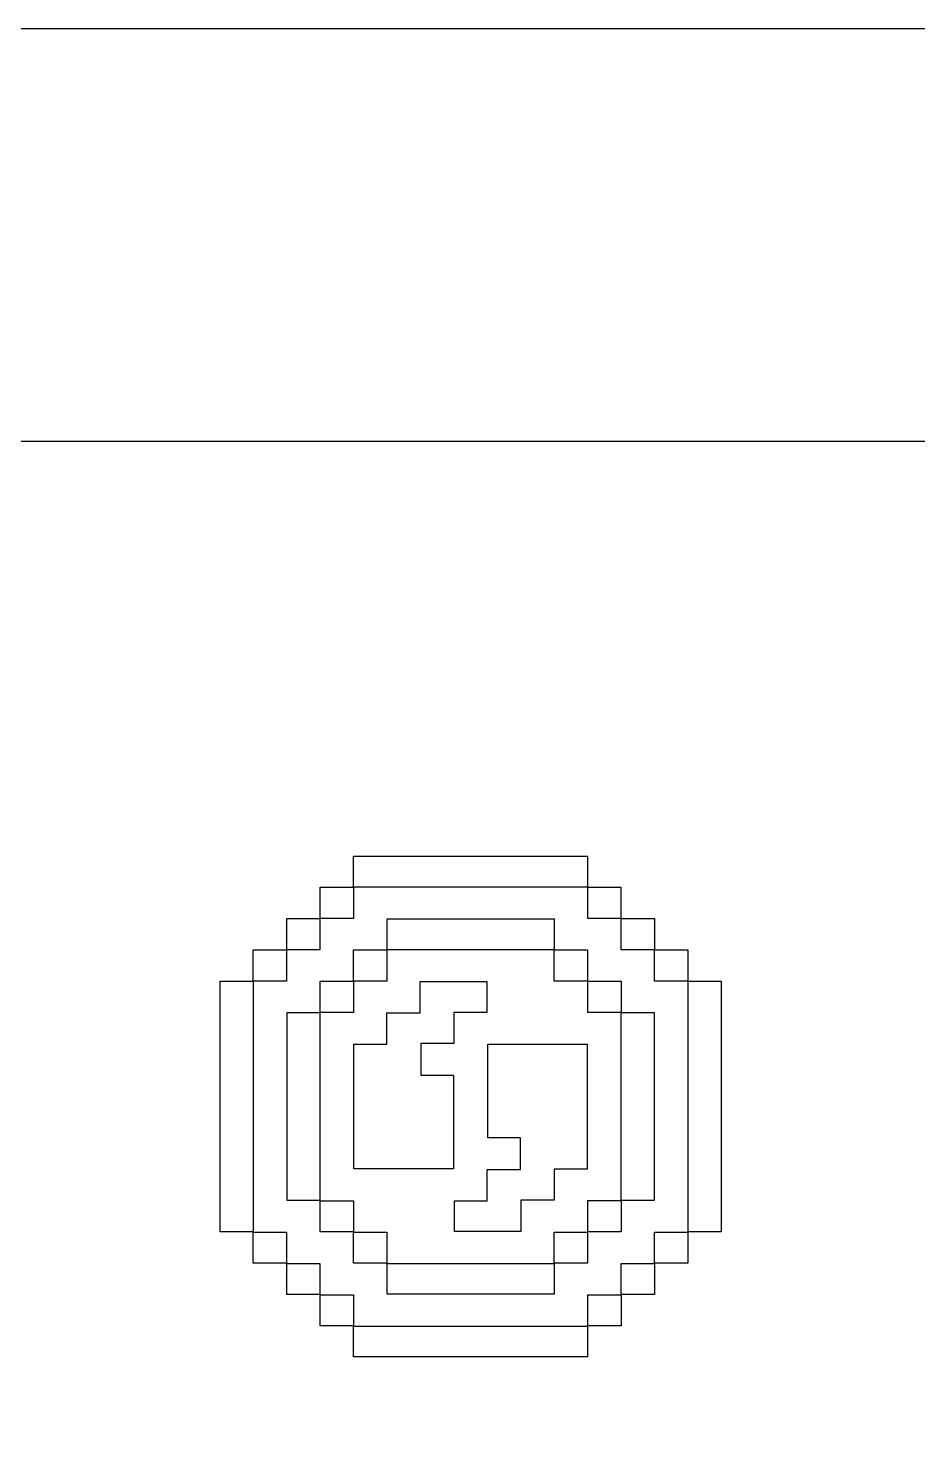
# Model space of a CAD drawing. Extents: x 0 to 138, y 0 to 96.
# Drawn here: x 109.71 to 119.59, y 80.14 to 95.99 of the extents above; entities that cross this region are included whole.
import ezdxf

# ---------------------------------------------------------------- set-up
doc = ezdxf.new("R2010")
doc.units = 0
doc.layers.add('Layer_1', color=7, linetype='CONTINUOUS')

msp = doc.modelspace()

# ---------------------------------------------------------------- linework, layer by layer
at = {"layer": 'Layer_1', "color": 7}
for points in [[(0.014465, 95.985521), (137.985535, 95.985521), (137.985535, 0.014463), (0.014465, 0.014463), (0.014465, 95.985521)], [(130.89566, 91.395654), (7.104344, 91.395654), (7.104344, 0.604339), (130.89566, 0.604339), (130.89566, 91.395654)], [(113.323796, 86.44193), (113.325971, 86.440237), (113.325971, 86.440237)], [(113.325971, 86.440237), (113.323796, 86.44193)], [(115.92469, 86.440237), (115.926824, 86.44193)], [(115.926824, 86.44193), (115.92469, 86.440237), (115.92469, 86.440237)], [(112.952211, 86.093564), (112.954017, 86.091602), (112.954017, 86.091602)], [(112.954017, 86.09164), (112.952252, 86.093641)], [(116.298368, 86.093641), (116.296275, 86.09191), (116.296275, 86.09191)], [(116.296275, 86.091871), (116.298409, 86.093564)], [(112.58239, 85.743275), (112.580625, 85.745275)], [(112.580625, 85.745275), (112.58239, 85.743275), (112.58239, 85.743275)], [(113.695423, 85.745275), (113.697557, 85.743583), (113.697557, 85.743583)], [(113.697557, 85.743583), (113.695423, 85.745275)], [(115.553063, 85.743583), (115.555197, 85.745275)], [(115.555238, 85.745237), (115.553104, 85.743583), (115.553104, 85.743583)], [(116.669995, 85.745275), (116.66823, 85.743275), (116.66823, 85.743275)], [(116.66823, 85.743275), (116.669995, 85.745275)], [(112.20904, 85.396948), (112.210804, 85.394948), (112.210804, 85.394948)], [(112.210804, 85.394909), (112.20904, 85.396909)], [(113.323796, 85.396948), (113.325602, 85.394948), (113.325602, 85.394948)], [(113.325602, 85.394948), (113.323837, 85.396948)], [(115.926783, 85.396909), (115.92469, 85.395217), (115.92469, 85.395217)], [(115.924731, 85.395217), (115.926865, 85.396909)], [(117.039816, 85.394948), (117.04158, 85.396948)], [(117.041621, 85.396948), (117.039857, 85.394948), (117.039857, 85.394948)], [(112.952252, 85.048621), (112.954017, 85.046582), (112.954017, 85.046582)], [(112.954017, 85.046582), (112.952252, 85.048582)], [(116.296604, 85.046582), (116.298368, 85.048582)], [(116.298409, 85.048582), (116.296645, 85.046582), (116.296645, 85.046582)], [(113.32831, 83.310716), (113.32831, 83.310716)], [(113.32831, 83.310716), (113.32831, 83.310716)], [(115.920299, 83.306638), (115.920299, 83.306638)], [(112.954017, 82.95885), (112.952252, 82.956811)], [(112.952252, 82.956811), (112.954017, 82.95885), (112.954017, 82.95885)], [(116.296645, 82.95885), (116.298409, 82.956811)], [(116.29845, 82.956849), (116.296645, 82.95885), (116.296645, 82.95885)], [(112.210804, 82.610561), (112.20904, 82.608484)], [(112.20904, 82.608445), (112.210804, 82.610523), (112.210804, 82.610523)], [(113.323837, 82.608445), (113.325602, 82.610523), (113.325602, 82.610523)], [(113.325602, 82.610523), (113.323837, 82.608445)], [(115.926824, 82.608445), (115.92469, 82.610176), (115.92469, 82.610176)], [(115.924731, 82.610215), (115.926865, 82.608484)], [(117.039857, 82.610561), (117.041621, 82.608484)], [(117.041663, 82.608484), (117.039857, 82.610523), (117.039857, 82.610523)], [(112.580625, 82.260118), (112.58239, 82.262195), (112.58239, 82.262195)], [(112.58239, 82.262195), (112.580625, 82.260118)], [(113.695464, 82.26008), (113.697557, 82.261849), (113.697557, 82.261849)], [(113.697598, 82.261849), (113.695464, 82.260118)], [(115.553063, 82.261811), (115.555197, 82.26008)], [(115.555238, 82.260118), (115.553104, 82.261849), (115.553104, 82.261849)], [(116.670036, 82.260118), (116.667902, 82.261849), (116.667902, 82.261849)], [(116.667943, 82.261849), (116.670077, 82.260118)], [(112.952252, 81.911791), (112.954017, 81.91383), (112.954017, 81.91383)], [(112.954017, 81.913791), (112.952252, 81.911752)], [(116.296645, 81.91383), (116.298409, 81.911791)], [(116.29845, 81.911829), (116.296645, 81.91383), (116.296645, 81.91383)], [(113.325971, 81.565118), (113.323796, 81.563425)], [(113.323837, 81.563387), (113.325971, 81.565118), (113.325971, 81.565118)], [(115.926824, 81.563425), (115.92469, 81.565118), (115.92469, 81.565118)], [(115.924731, 81.565156), (115.926865, 81.563464)]]:
    msp.add_lwpolyline(points, close=True, dxfattribs=at)
for points in [[(113.325971, 86.440237), (113.325971, 86.554141), (113.325971, 86.668083), (113.325971, 86.785217)], [(113.325971, 86.785217), (114.192293, 86.785217), (115.054224, 86.785217), (115.92469, 86.785217)], [(115.92469, 86.785217), (115.92469, 86.670698), (115.92469, 86.555448), (115.92469, 86.440237)], [(112.954017, 86.091602), (112.954017, 86.205352), (112.954017, 86.319101), (112.954017, 86.440237)], [(112.954017, 86.440237), (113.080491, 86.440237), (113.203231, 86.440237), (113.325971, 86.440237)], [(115.926824, 86.44193), (115.059148, 86.44193), (114.191472, 86.44193), (113.323796, 86.44193)], [(113.323796, 86.44193), (113.323796, 86.326987), (113.323796, 86.212007), (113.323796, 86.093564)], [(115.92469, 86.440237), (116.045994, 86.440237), (116.167298, 86.440237), (116.296275, 86.440237)], [(115.926824, 86.093564), (115.926824, 86.214623), (115.926824, 86.328295), (115.926824, 86.44193)], [(116.296275, 86.440237), (116.296275, 86.32191), (116.296275, 86.206929), (116.296275, 86.091871)], [(112.58239, 85.743275), (112.58239, 85.856986), (112.58239, 85.970697), (112.58239, 86.09164)], [(112.58239, 86.09164), (112.708659, 86.09164), (112.831358, 86.09164), (112.954017, 86.09164)], [(113.323796, 86.093564), (113.194655, 86.093564), (113.073433, 86.093564), (112.952211, 86.093564)], [(112.952252, 86.093641), (112.952252, 85.978699), (112.952252, 85.863718), (112.952252, 85.745275)], [(113.697557, 85.743583), (113.697557, 85.857486), (113.697557, 85.971351), (113.697557, 86.088525)], [(113.697557, 86.088525), (114.3161, 86.088525), (114.930375, 86.088525), (115.553063, 86.088525)], [(115.553063, 86.088525), (115.553063, 85.974044), (115.553063, 85.858833), (115.553063, 85.743583)], [(116.298409, 86.093564), (116.175792, 86.093564), (116.053134, 86.093564), (115.926824, 86.093564)], [(116.296275, 86.09191), (116.41762, 86.09191), (116.538965, 86.09191), (116.66823, 86.09191)], [(116.298368, 85.745275), (116.298368, 85.866334), (116.298368, 85.980007), (116.298368, 86.093641)], [(116.66823, 86.09191), (116.66823, 85.97339), (116.66823, 85.858332), (116.66823, 85.743275)], [(112.210804, 85.394948), (112.210804, 85.508659), (112.210804, 85.62237), (112.210804, 85.743275)], [(112.210804, 85.743275), (112.337074, 85.743275), (112.459732, 85.743275), (112.58239, 85.743275)], [(112.580625, 85.745275), (112.580625, 85.630333), (112.580625, 85.515352), (112.580625, 85.396948)], [(112.952252, 85.745275), (112.82311, 85.745275), (112.701847, 85.745275), (112.580625, 85.745275)], [(113.325602, 85.394948), (113.325602, 85.508697), (113.325602, 85.622447), (113.325602, 85.743583)], [(113.325602, 85.743583), (113.452077, 85.743583), (113.574817, 85.743583), (113.697557, 85.743583)], [(115.555197, 85.745275), (114.935259, 85.745275), (114.315361, 85.745275), (113.695423, 85.745275)], [(113.695423, 85.745275), (113.695423, 85.630333), (113.695423, 85.515352), (113.695423, 85.396948)], [(115.553104, 85.743583), (115.674408, 85.743583), (115.795712, 85.743583), (115.924731, 85.743583)], [(115.555238, 85.396909), (115.555238, 85.517968), (115.555238, 85.631641), (115.555238, 85.745237)], [(115.924731, 85.743583), (115.924731, 85.625255), (115.924731, 85.510274), (115.924731, 85.395217)], [(116.669995, 85.745275), (116.547378, 85.745275), (116.42472, 85.745275), (116.298368, 85.745275)], [(116.66823, 85.743275), (116.789493, 85.743275), (116.910756, 85.743275), (117.039816, 85.743275)], [(116.669995, 85.396948), (116.669995, 85.518007), (116.669995, 85.631679), (116.669995, 85.745275)], [(117.039816, 85.743275), (117.039816, 85.624986), (117.039816, 85.509967), (117.039816, 85.394948)], [(111.84283, 82.610523), (111.84283, 83.538677), (111.84283, 84.462831), (111.84283, 85.394909)], [(111.84283, 85.394909), (111.964955, 85.394909), (112.0879, 85.394909), (112.210804, 85.394909)], [(112.580625, 85.396948), (112.451483, 85.396948), (112.330262, 85.396948), (112.20904, 85.396948)], [(112.20904, 85.396909), (112.20904, 84.467409), (112.20904, 83.537946), (112.20904, 82.608445)], [(112.954017, 85.046582), (112.954017, 85.160293), (112.954017, 85.274004), (112.954017, 85.394948)], [(112.954017, 85.394948), (113.080286, 85.394948), (113.202944, 85.394948), (113.325602, 85.394948)], [(113.695423, 85.396948), (113.566281, 85.396948), (113.445018, 85.396948), (113.323796, 85.396948)], [(113.323837, 85.396948), (113.323837, 85.282006), (113.323837, 85.167025), (113.323837, 85.048621)], [(114.066024, 85.044543), (114.066024, 85.161755), (114.066024, 85.274851), (114.066024, 85.391485)], [(114.066024, 85.391485), (114.315567, 85.391485), (114.55838, 85.391485), (114.805707, 85.391485)], [(114.066024, 85.044543), (114.066024, 85.161755), (114.066024, 85.274851), (114.066024, 85.391485)], [(114.066024, 85.391485), (114.315567, 85.391485), (114.55838, 85.391485), (114.805707, 85.391485)], [(114.805707, 85.391485), (114.805707, 85.27989), (114.805707, 85.167064), (114.805707, 85.049775)], [(114.805707, 85.391485), (114.805707, 85.27989), (114.805707, 85.167064), (114.805707, 85.049775)], [(115.926865, 85.396909), (115.804248, 85.396909), (115.68159, 85.396909), (115.555238, 85.396909)], [(115.92469, 85.395217), (116.046035, 85.395217), (116.16738, 85.395217), (116.296604, 85.395217)], [(115.926783, 85.048582), (115.926783, 85.169641), (115.926783, 85.283314), (115.926783, 85.396909)], [(116.296604, 85.395217), (116.296604, 85.276697), (116.296604, 85.16164), (116.296604, 85.046582)], [(117.04158, 85.396948), (116.918963, 85.396948), (116.796305, 85.396948), (116.669995, 85.396948)], [(117.039857, 85.394948), (117.161366, 85.394948), (117.282875, 85.394948), (117.407872, 85.394948)], [(117.041621, 82.608484), (117.041621, 83.537985), (117.041621, 84.467447), (117.041621, 85.396948)], [(117.407872, 85.394948), (117.407872, 84.466716), (117.407872, 83.542562), (117.407872, 82.610561)], [(112.586042, 82.95885), (112.586042, 83.654812), (112.586042, 84.346773), (112.586042, 85.046582)], [(112.586042, 85.046582), (112.708208, 85.046582), (112.831112, 85.046582), (112.954017, 85.046582)], [(113.323837, 85.048621), (113.194696, 85.048621), (113.073474, 85.048621), (112.952252, 85.048621)], [(112.952252, 85.048582), (112.952252, 84.351351), (112.952252, 83.654119), (112.952252, 82.956811)], [(113.695095, 84.696831), (113.695095, 84.814043), (113.695095, 84.927177), (113.695095, 85.044543)], [(113.695095, 85.044543), (113.820872, 85.044543), (113.940124, 85.044543), (114.066024, 85.044543)], [(113.695095, 84.696831), (113.695095, 84.814043), (113.695095, 84.927177), (113.695095, 85.044543)], [(113.695095, 85.044543), (113.820872, 85.044543), (113.940124, 85.044543), (114.066024, 85.044543)], [(114.805707, 85.049775), (114.685306, 85.049775), (114.566094, 85.049775), (114.440236, 85.049775)], [(114.440236, 85.049775), (114.440236, 84.932524), (114.440236, 84.819429), (114.440236, 84.702063)], [(114.805707, 85.049775), (114.685306, 85.049775), (114.566094, 85.049775), (114.440236, 85.049775)], [(114.440236, 85.049775), (114.440236, 84.932524), (114.440236, 84.819429), (114.440236, 84.702063)], [(116.298368, 85.048582), (116.175751, 85.048582), (116.053093, 85.048582), (115.926783, 85.048582)], [(116.296645, 85.046582), (116.418154, 85.046582), (116.539622, 85.046582), (116.66466, 85.046582)], [(116.298409, 82.956811), (116.298409, 83.654081), (116.298409, 84.351312), (116.298409, 85.048582)], [(116.66466, 85.046582), (116.66466, 84.35062), (116.66466, 83.658697), (116.66466, 82.95885)], [(113.32831, 83.310716), (113.32831, 83.772793), (113.32831, 84.2326), (113.32831, 84.696831)], [(113.32831, 84.696831), (113.449984, 84.696831), (113.569195, 84.696831), (113.695095, 84.696831)], [(113.32831, 83.310716), (113.32831, 83.772793), (113.32831, 84.2326), (113.32831, 84.696831)], [(113.32831, 84.696831), (113.449984, 84.696831), (113.569195, 84.696831), (113.695095, 84.696831)], [(114.440236, 84.702063), (114.314418, 84.702063), (114.195207, 84.702063), (114.071523, 84.702063)], [(114.071523, 84.702063), (114.071523, 84.584659), (114.071523, 84.471448), (114.071523, 84.351928)], [(114.440236, 84.702063), (114.314418, 84.702063), (114.195207, 84.702063), (114.071523, 84.702063)], [(114.071523, 84.702063), (114.071523, 84.584659), (114.071523, 84.471448), (114.071523, 84.351928)], [(114.815514, 83.653465), (114.815514, 84.003447), (114.815514, 84.347158), (114.815514, 84.694716)], [(114.815514, 84.694716), (115.182299, 84.694716), (115.54896, 84.694716), (115.920258, 84.694716)], [(115.920258, 84.694716), (115.920299, 84.235178), (115.920299, 83.774062), (115.920299, 83.306638)], [(114.071523, 84.351928), (114.190569, 84.351928), (114.311217, 84.351928), (114.435147, 84.351928)], [(114.071523, 84.351928), (114.190569, 84.351928), (114.311217, 84.351928), (114.435147, 84.351928)], [(114.435147, 84.351928), (114.435147, 84.001908), (114.435147, 83.658197), (114.435147, 83.310716)], [(114.435147, 84.351928), (114.435147, 84.001908), (114.435147, 83.658197), (114.435147, 83.310716)], [(115.179139, 83.653465), (115.060092, 83.653465), (114.939445, 83.653465), (114.815514, 83.653465)], [(115.179139, 83.303369), (115.179139, 83.420773), (115.179139, 83.533946), (115.179139, 83.653465)], [(114.435147, 83.310716), (114.068322, 83.310716), (113.701661, 83.310716), (113.32831, 83.310716)], [(114.435147, 83.310716), (114.068322, 83.310716), (113.701661, 83.310716), (113.32831, 83.310716)], [(114.810467, 82.955618), (114.810467, 83.072907), (114.810467, 83.186003), (114.810467, 83.303369)], [(114.810467, 83.303369), (114.936244, 83.303369), (115.055496, 83.303369), (115.179139, 83.303369)], [(115.920299, 83.306638), (115.797887, 83.306638), (115.680071, 83.306638), (115.555526, 83.306638)], [(115.555526, 83.306638), (115.555526, 83.191389), (115.555526, 83.078254), (115.555526, 82.96085)], [(112.954017, 82.95885), (112.832507, 82.95885), (112.711039, 82.95885), (112.586042, 82.95885)], [(112.952252, 82.956811), (113.074869, 82.956811), (113.197527, 82.956811), (113.323837, 82.956811)], [(112.954017, 82.610523), (112.954017, 82.728735), (112.954017, 82.843754), (112.954017, 82.95885)], [(113.323837, 82.956811), (113.323837, 82.835752), (113.323837, 82.722118), (113.323837, 82.608445)], [(114.444955, 82.613908), (114.444955, 82.72558), (114.444955, 82.838407), (114.444955, 82.955618)], [(114.444955, 82.955618), (114.565397, 82.955618), (114.684567, 82.955618), (114.810467, 82.955618)], [(115.555526, 82.96085), (115.429749, 82.96085), (115.310538, 82.96085), (115.184597, 82.96085)], [(115.184597, 82.96085), (115.184597, 82.843677), (115.184597, 82.730581), (115.184597, 82.613908)], [(115.926865, 82.608484), (115.926865, 82.723464), (115.926865, 82.838445), (115.926865, 82.956849)], [(115.926865, 82.956849), (116.056007, 82.956849), (116.17727, 82.956849), (116.29845, 82.956849)], [(116.66466, 82.95885), (116.542494, 82.95885), (116.419549, 82.95885), (116.296645, 82.95885)], [(116.296645, 82.95885), (116.296645, 82.8451), (116.296645, 82.73135), (116.296645, 82.610215)], [(112.210804, 82.610523), (112.089295, 82.610523), (111.967786, 82.610523), (111.84283, 82.610523)], [(112.20904, 82.608484), (112.331657, 82.608484), (112.454315, 82.608484), (112.580625, 82.608484)], [(112.210804, 82.262195), (112.210804, 82.380446), (112.210804, 82.495465), (112.210804, 82.610561)], [(112.580625, 82.608484), (112.580625, 82.487464), (112.580625, 82.373791), (112.580625, 82.260118)], [(113.325602, 82.610523), (113.204339, 82.610523), (113.083076, 82.610523), (112.954017, 82.610523)], [(113.323837, 82.608445), (113.446455, 82.608445), (113.569113, 82.608445), (113.695464, 82.608445)], [(113.325602, 82.261849), (113.325602, 82.380407), (113.325602, 82.495465), (113.325602, 82.610523)], [(113.695464, 82.608445), (113.695464, 82.487425), (113.695464, 82.373752), (113.695464, 82.26008)], [(115.184597, 82.613908), (114.935054, 82.613908), (114.692241, 82.613908), (114.444955, 82.613908)], [(115.555197, 82.26008), (115.555197, 82.37506), (115.555197, 82.490041), (115.555197, 82.608445)], [(115.555197, 82.608445), (115.684339, 82.608445), (115.805602, 82.608445), (115.926824, 82.608445)], [(115.92469, 82.610176), (115.92469, 82.496504), (115.92469, 82.382792), (115.92469, 82.261811)], [(116.296645, 82.610215), (116.170211, 82.610215), (116.047471, 82.610215), (115.924731, 82.610215)], [(116.670077, 82.260118), (116.670077, 82.375099), (116.670077, 82.490079), (116.670077, 82.608484)], [(116.670077, 82.608484), (116.799219, 82.608484), (116.920482, 82.608484), (117.041663, 82.608484)], [(117.407872, 82.610561), (117.285707, 82.610561), (117.162802, 82.610561), (117.039857, 82.610561)], [(117.039857, 82.610523), (117.039857, 82.496773), (117.039857, 82.383023), (117.039857, 82.261849)], [(112.58239, 82.262195), (112.461127, 82.262195), (112.339864, 82.262195), (112.210804, 82.262195)], [(112.58239, 81.91383), (112.58239, 82.03208), (112.58239, 82.147099), (112.58239, 82.262195)], [(113.697557, 82.261849), (113.576212, 82.261849), (113.454867, 82.261849), (113.325602, 82.261849)], [(113.697598, 81.916907), (113.697598, 82.031426), (113.697598, 82.146599), (113.697598, 82.261849)], [(115.92469, 82.261811), (115.798503, 82.261811), (115.675804, 82.261811), (115.553063, 82.261811)], [(115.553104, 82.261849), (115.553104, 82.147907), (115.553104, 82.034042), (115.553104, 81.916907)], [(116.667902, 82.261849), (116.667902, 82.148176), (116.667902, 82.034581), (116.667902, 81.91383)], [(117.039857, 82.261849), (116.913423, 82.261849), (116.790683, 82.261849), (116.667943, 82.261849)], [(112.580625, 82.260118), (112.703242, 82.260118), (112.825901, 82.260118), (112.952252, 82.260118)], [(112.952252, 82.260118), (112.952252, 82.139098), (112.952252, 82.025425), (112.952252, 81.911791)], [(113.695464, 82.260118), (114.315402, 82.260118), (114.9353, 82.260118), (115.555238, 82.260118)], [(116.298409, 81.911791), (116.298409, 82.026733), (116.298409, 82.141714), (116.298409, 82.260118)], [(116.298409, 82.260118), (116.427551, 82.260118), (116.548814, 82.260118), (116.670036, 82.260118)], [(112.954017, 81.91383), (112.832754, 81.91383), (112.711491, 81.91383), (112.58239, 81.91383)], [(112.952252, 81.911752), (113.074869, 81.911752), (113.197527, 81.911752), (113.323837, 81.911752)], [(112.954017, 81.565118), (112.954017, 81.683676), (112.954017, 81.798734), (112.954017, 81.913791)], [(113.323837, 81.911752), (113.323837, 81.790694), (113.323837, 81.67706), (113.323837, 81.563387)], [(115.553104, 81.916907), (114.93452, 81.916907), (114.320286, 81.916907), (113.697598, 81.916907)], [(115.926865, 81.563464), (115.926865, 81.678444), (115.926865, 81.793387), (115.926865, 81.911829)], [(115.926865, 81.911829), (116.056007, 81.911829), (116.17727, 81.911829), (116.29845, 81.911829)], [(116.667902, 81.91383), (116.54192, 81.91383), (116.419262, 81.91383), (116.296645, 81.91383)], [(116.296645, 81.91383), (116.296645, 81.80008), (116.296645, 81.68633), (116.296645, 81.565156)], [(113.325971, 81.565118), (113.204626, 81.565118), (113.083281, 81.565118), (112.954017, 81.565118)], [(113.323796, 81.563425), (114.191472, 81.563425), (115.059148, 81.563425), (115.926824, 81.563425)], [(113.325971, 81.220176), (113.325971, 81.334656), (113.325971, 81.449906), (113.325971, 81.565118)], [(115.92469, 81.565118), (115.92469, 81.451214), (115.92469, 81.337349), (115.92469, 81.220176)], [(116.296645, 81.565156), (116.170211, 81.565156), (116.047471, 81.565156), (115.924731, 81.565156)], [(115.92469, 81.220176), (115.058368, 81.220176), (114.196397, 81.220176), (113.325971, 81.220176)]]:
    msp.add_open_spline(points, degree=3, dxfattribs=at)

doc.saveas('drawing.dxf')
